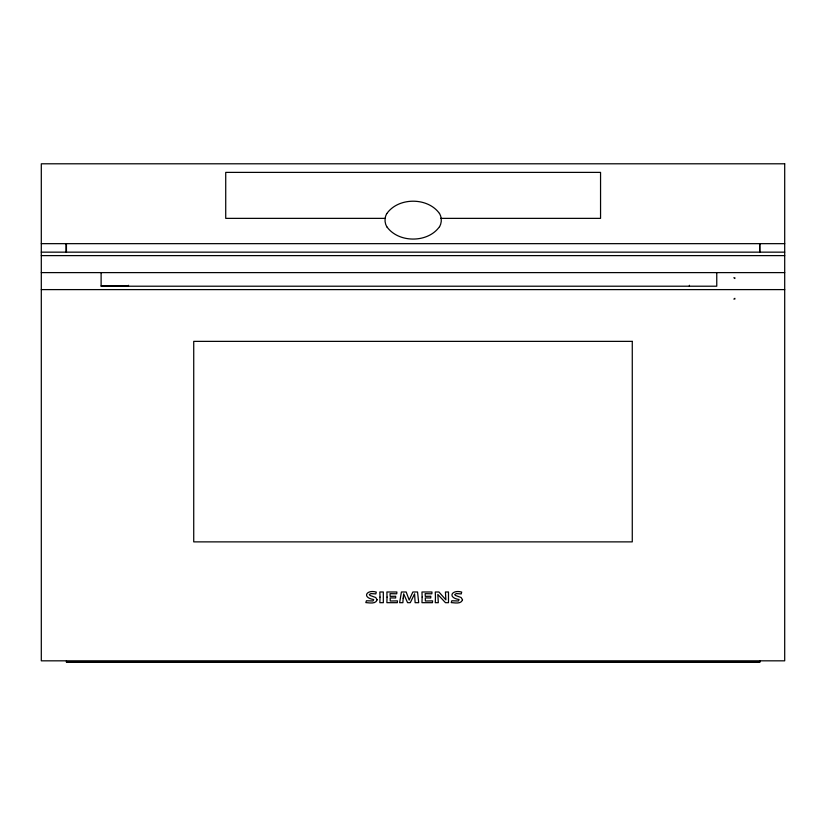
<?xml version="1.0" encoding="UTF-8"?>
<svg xmlns="http://www.w3.org/2000/svg" width="826" height="826" viewBox="0 0 826 826"><rect width="100%" height="100%" fill="white"/><g stroke="black" fill="none" stroke-linecap="round" stroke-linejoin="round"><path stroke-width="1.24" d="M66.338 252.157L66.348 243.66L66.338 251.754M759.662 251.754L759.61 243.66M734.861 278.538L734.872 277.794L733.787 277.804M386.816 213.593C398.339 197.115 427.754 197.094 439.411 213.428M439.494 226.685C427.971 243.154 398.555 243.174 386.898 226.84M385.443 218.363L225.725 218.363L225.725 172.386L600.554 172.386L600.554 218.363L440.826 218.363M41.3 243.66L784.7 243.66M41.3 252.157L784.7 252.157M41.3 255.616L784.7 255.616M41.3 272.611L784.7 272.611M101.113 285.972L128.474 285.972M41.3 289.606L784.7 289.606M66.441 661.863L759.858 661.863M733.787 299.033L734.872 299.043L734.861 298.3M759.858 243.66L759.858 252.157M759.858 660.831L759.858 662.204L66.441 662.204L66.441 660.831M716.762 272.611L716.762 286.209L101.113 286.209L101.113 272.611M689.4 285.3L689.4 286.209M128.474 285.3L128.474 286.209M66.441 243.66L66.441 252.157M386.836 226.882A13.422 13.422 0 0 1 386.733 213.542M439.484 213.387A13.422 13.422 0 0 1 439.577 226.727M380.001 597.084L379.846 602.681L383.326 602.681L383.326 591.994L379.846 591.994L380.001 597.084M387.043 597.084L386.878 602.681L397.358 602.681L397.461 600.874L390.264 601.018L390.171 597.89L395.675 597.972L395.675 596.258L390.171 596.351L390.048 593.657L396.748 593.791L396.883 591.994L386.878 591.994L387.043 597.084M422.138 597.084L421.972 602.681L432.463 602.681L432.556 600.874L425.369 601.018L425.266 597.89L430.769 597.972L430.769 596.258L425.266 596.351L425.142 593.657L431.843 593.791L431.977 591.994L421.972 591.994L422.138 597.084M435.467 597.084L435.281 602.681L438.317 602.681L437.832 594.483L445.462 602.681L448.497 602.681L448.497 591.994L445.42 591.994L445.885 599.841L438.936 591.994L435.281 591.994L435.467 597.084M403.171 598.241L402.881 602.681L399.629 602.681L401.415 591.994L406.185 591.994L409.2 600.058L412.824 591.994L417.553 591.994L418.699 602.681L415.117 602.681L414.59 593.832L410.295 602.681L407.579 602.681L403.656 593.832L403.171 598.241M377.121 599.769C375.923 604.322 369.284 602.784 365.825 602.598L366.424 600.77L373.032 600.977L373.693 599.542C361.623 597.58 366.486 589.279 376.284 592.087L375.83 593.915L370.957 593.574L369.325 594.544L369.996 595.443L375.727 597.518L377.121 599.769M462.519 599.769C461.321 604.322 454.682 602.784 451.223 602.598L451.832 600.77L458.43 600.977L459.091 599.542C447.021 597.58 451.884 589.279 461.682 592.087L461.228 593.915L456.355 593.574L454.723 594.544L455.405 595.443L461.125 597.518L462.519 599.769M784.7 163.796L41.3 163.796L41.3 660.831L784.7 660.831L784.7 163.796M632.272 341.365L193.728 341.365L193.728 541.877L632.272 541.877L632.272 341.365"/></g></svg>
